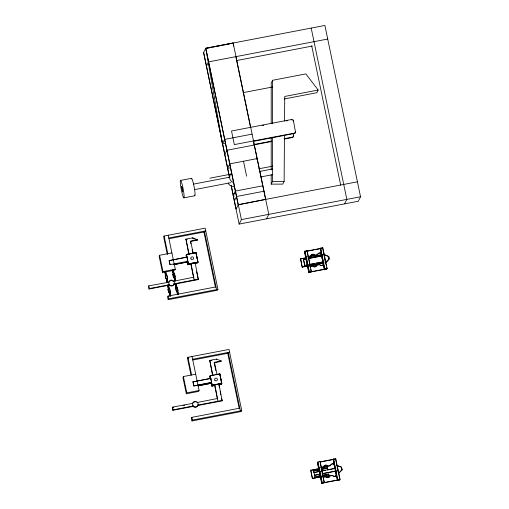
<?xml version="1.0" encoding="UTF-8"?>
<svg xmlns="http://www.w3.org/2000/svg" width="509" height="509" viewBox="0 0 509 509"><rect width="100%" height="100%" fill="white"/><g stroke="black" fill="none" stroke-linecap="round" stroke-linejoin="round"><path stroke-width="0.76" d="M284.448 135.362L284.13 181.427L282.775 184.112L271.214 184.143L271.214 174.657M271.214 169.917L271.214 137.506M271.214 123.28L271.214 82.967L272.57 80.282L305.858 73.9L318.176 90.036L316.827 92.721L284.143 98.988M271.214 184.143L272.563 181.452L272.563 137.188M272.57 123.751L272.57 80.282M284.55 121.066L284.722 96.449L318.176 90.036M229.406 177.227L203.625 52.529L229.514 177.005M253.266 140.484L265.673 199.382L238.174 204.853L205.77 48.26L233.154 43.01L268.79 214.353L266.538 218.832M203.505 52.764L205.763 48.279L324.895 25.45L360.537 196.767L358.279 201.252L239.147 224.081L231.181 185.785M206.336 66.361L208.588 61.875L327.72 39.047M215.988 286.891L168.065 296.073L167.614 296.97L168.18 299.693L217.477 290.245L217.928 289.347L205.197 228.159L164.114 236.036L163.669 236.933L167.34 254.608M171.902 252.922L159.578 255.283L159.126 256.18L162.524 272.5L174.848 270.133L175.3 269.242L168.224 235.247M173.162 281.248A2.806 2.761 26.7 0 0 168.753 282.253L148.692 285.854L149.029 289.017L169.255 285.142L169.478 284.696L149.258 288.571L149.029 289.017M224.743 143.423L222.458 143.862L224.711 139.377L252.101 134.128M162.524 272.5L162.975 271.602L159.578 255.283M169.166 260.602L187.007 257.096L169.166 260.602L170.012 264.68L187.815 261.263M164.846 271.564L165.603 275.827L164.846 271.564L165.667 271.412L166.424 275.668L165.718 272.27M224.723 154.736L226.976 150.257L254.36 145.008M170.012 264.68L169.211 260.506M165.196 275.903L166.927 275.407L167.404 278.308L165.762 278.62L165.196 275.903L166.29 275.693M166.927 275.407L167.404 278.308M165.762 278.62L165.285 275.725M188.845 254.525L185.957 239.122L192.803 237.811L197.479 239.739L197.25 240.191L190.404 241.501M172.513 270.094C175.681 279.842 170.292 269.865 173.334 269.942L174.097 274.198L173.334 269.942M172.863 274.434L174.593 273.937L175.071 276.839L173.429 277.151L172.863 274.434L173.957 274.224M167.677 285.161L168.434 289.424L167.677 285.161L168.498 285.008L169.255 289.265M168.498 285.008L169.115 288.584M170.776 280.612L171.005 280.16M174.593 273.937L175.071 276.839M192.803 237.811L192.58 238.257L194.584 239.084M173.429 277.151L172.952 274.256M168.021 289.5L169.758 289.004L170.229 291.905L168.587 292.217L168.021 289.5L169.758 289.004M185.995 255.276L186.415 257.312M192.491 253.418L186.332 254.602L186.561 257.249M186.396 254.468L196.029 252.54L197.963 262.148L188.381 263.986L186.396 254.468L196.029 252.54M173.569 281.235L193.878 277.189L193.655 277.64M168.587 292.217L168.11 289.322M174.778 280.974L173.932 276.896L174.778 280.974L175.599 280.815L174.752 276.737L175.599 280.815M175.344 283.691C178.506 293.438 173.117 283.462 176.165 283.538L176.922 287.795M176.782 287.114L176.165 283.538M168.18 299.693L168.632 298.796L168.065 296.073M175.688 288.03L177.425 287.534L177.902 290.435L176.254 290.747L175.688 288.03L177.425 287.534M215.377 287.012L203.944 232.04L204.395 231.143L216.554 289.608M191.702 263.993L188.018 264.705M194.222 280.357L191.053 263.592L190.824 264.044L188.088 264.565L187.7 261.193M188.381 263.986L186.447 254.379M205.312 231.78L205.763 230.882L168.791 237.97M176.254 290.747L175.783 287.852M195.691 253.215L195.914 252.763L197.899 262.281L197.67 262.733L194.934 263.255L195.157 262.809L198.325 279.575L173.995 284.232L174.224 283.787L198.555 279.123M197.556 262.956L194.654 263.433M233.211 195.526L235.463 191.047L262.848 185.798M235.222 192.217L235.463 191.74M234.337 200.966L236.596 196.487L263.98 191.238M239.147 224.081L241.406 219.602L205.77 48.26L222.458 143.862M291.542 119.908L291.765 119.462A1.4 1.381 26.7 0 1 293.419 120.557L295.455 131.882M293.19 121.002L293.419 120.557M284.614 139.021L292.338 137.538L292.567 137.086A1.4 1.381 26.7 0 0 293.655 135.47L293.33 133.912M253.431 141.349L294.367 133.504L294.596 133.059A1.4 1.381 26.7 0 0 295.678 131.437M293.426 135.916L293.655 135.47M190.996 375.133L187.471 358.202L187.923 357.305L229.005 349.435L241.73 410.617L241.279 411.514L191.988 420.962L191.422 418.245L191.868 417.348L239.796 408.161M195.71 374.198L183.386 376.558L182.935 377.455L186.326 393.769L198.65 391.408L199.102 390.511L192.033 356.523M172.837 410.292L173.06 409.847L193.286 405.966L193.057 406.417L172.837 410.292L172.5 407.124L192.65 403.389A2.806 2.761 26.7 0 1 195.437 401.849M186.326 393.769L186.778 392.872L183.386 376.558M192.968 381.871L210.815 378.372L192.968 381.871L193.821 385.949L211.668 382.45L193.821 385.949M212.495 375.05L209.765 360.391L216.611 359.08L221.288 361.015L221.059 361.46L214.213 362.777L215.803 370.425M194.597 401.856L194.807 401.436M214.213 362.777L214.435 362.325L221.288 361.015M216.389 359.532L216.611 359.08M209.797 376.545L210.363 379.269M212.189 375.483L210.141 375.877L209.912 376.323L210.522 379.25M210.204 375.737L212.183 385.256L221.816 383.334L219.837 373.816L210.204 375.737L212.183 385.256M197.409 402.454L217.687 398.464L217.458 398.91M191.988 420.962L192.434 420.065L191.868 417.348M198.103 385.777L211.26 383.258L198.058 385.867M239.185 408.288L227.746 353.316L228.197 352.419L240.363 410.884M214.728 385.498L211.782 386.064L214.773 385.408M218.024 401.633L214.855 384.868L214.633 385.313L211.89 385.841L211.356 381.731M219.5 374.484L219.723 374.039L217.667 374.433M219.837 373.816L221.771 383.423M219.385 387.635L218.965 384.079L222.134 400.844L197.804 405.508A2.806 2.761 26.7 0 1 192.956 405.508A2.806 2.761 26.7 0 1 195.373 401.385A2.806 2.761 26.7 0 1 197.797 405.571L198.026 405.062L222.357 400.398M218.736 384.53L221.479 384.002L221.701 383.557L219.723 374.039M307.996 266.029L302.212 267.136L300.52 258.979L306.412 257.643M311.184 271.921L308.817 272.697L304.516 252.031L304.986 251.09L307.175 250.67L311.298 271.698L310.814 269.363M306.997 251.032L307.175 250.67M302.212 267.136L300.628 258.757M304.726 265.526L307.881 264.718M304.955 266.608L303.37 258.228L300.52 258.979M310.643 256.192L310.757 255.963A2.246 2.208 26.7 0 1 314.817 255.187L317.603 254.653A2.246 2.208 26.7 0 1 321.663 253.876L321.548 254.099A2.246 2.208 26.7 0 0 317.489 254.875L314.702 255.41A2.246 2.208 26.7 0 0 310.643 256.192L307.888 256.714M311.514 256.797L311.584 256.657A1.4 1.381 26.7 0 1 312.672 255.034A1.4 1.381 26.7 0 1 314.327 256.129L314.244 256.281M320.6 248.099L324.717 269.127L320.6 248.099L322.789 247.679L327.09 268.345L326.613 269.286L324.424 269.706L323.947 267.41M308.817 272.697L309.287 271.755L304.986 251.09M312.691 265.952L312.793 265.755A2.246 2.208 26.7 0 0 316.852 264.979L319.639 264.445A2.246 2.208 26.7 0 0 323.699 263.662L323.584 263.891A2.246 2.208 26.7 0 1 319.525 264.667L316.738 265.202A2.246 2.208 26.7 0 1 312.768 266.105M344.587 203.874L346.839 199.394L311.196 28.071M322.496 248.265L322.789 247.679M323.629 253.698L323.807 253.342L325.665 263.49M328.47 256.447L323.909 254.29L324.678 257.999M329.151 258.941C319.735 266.964 331.887 260.194 328.585 256.224M324.424 269.706L320.466 249.461M321.23 476.818L312.405 478.511L310.713 470.354L319.646 468.439M313.449 469.826L315.147 477.989M320.11 461.523L324.227 482.545L320.11 461.523L317.915 461.943L317.444 462.885L321.745 483.55L324.118 482.774M312.405 478.511L310.821 470.131M318.939 467.606L318.691 468.095L320.727 477.887L320.975 477.397L317.737 462.299M314.918 476.901L321.115 475.508M323.571 467.039L323.686 466.817A2.246 2.208 26.7 0 1 327.745 466.04L330.532 465.506A2.246 2.208 26.7 0 1 334.591 464.723L334.483 464.952A2.246 2.208 26.7 0 0 330.417 465.729L327.637 466.263A2.246 2.208 26.7 0 0 323.571 467.039L320.823 467.567M321.281 469.457L327.37 468.293L327.255 466.982A1.4 1.381 26.7 0 0 325.601 465.881A1.4 1.381 26.7 0 0 324.519 467.504L324.405 467.726A1.4 1.381 26.7 0 1 325.493 466.104M327.37 468.293L327.255 466.982L321.166 468.146M333.529 458.953L337.645 479.974L333.529 458.953L335.717 458.533L340.018 479.198L339.548 480.14L337.352 480.56L333.236 459.532L333.058 459.894L334.515 459.614M321.745 483.55L322.216 482.608L317.915 461.943M323.546 477.226L325.722 476.609A2.246 2.208 26.7 0 0 329.781 475.826L332.568 475.291A2.246 2.208 26.7 0 0 336.627 474.515L336.519 474.738A2.246 2.208 26.7 0 1 332.453 475.521L329.673 476.049A2.246 2.208 26.7 0 1 328.229 477.716M335.539 458.889L335.717 458.533M328.725 474.051L328.954 475.139A1.4 1.381 26.7 0 1 327.866 476.761A1.4 1.381 26.7 0 1 326.212 475.661L326.104 475.89A1.4 1.381 26.7 0 0 327.751 476.984A1.4 1.381 26.7 0 0 328.839 475.361L328.725 474.051L322.642 475.215M328.839 475.361L322.865 476.303M336.672 464.329L338.619 473.23M336.729 465.366L341.514 467.077L342.08 469.794L338.93 473.026M337.295 468.089L338.536 473.3L342.08 469.794M341.514 467.077L341.965 470.017M338.778 473.981L339.84 479.554L322.038 482.965L320.905 477.531M234.363 193.662L233.58 194.438A0.98 0.967 26.7 0 0 234.286 196.092M205.655 48.482L211.738 47.318M213.265 47.025L222.388 45.276M223.909 44.983L233.154 43.01L233.695 46.122M236.704 60.539L312.233 46.065M243.137 92.632L272.582 86.988M291.765 119.462L231.512 131.004L234.344 144.601L294.596 133.059M262.186 125.532L263.732 125.239M286.134 120.945L287.68 120.646M253.946 144.492L271.711 141.088M284.067 138.715L292.567 137.086M254.494 144.791L271.482 141.534M257.191 158.604L229.807 163.853L227.548 168.333L229.833 167.9M180.555 180.421L191.511 178.322M209.835 178.188L230.844 174.161M258.776 168.81L272.703 166.138M193.344 184.15L229.826 177.157M259.329 171.508L272.525 168.975M194.374 189.66L230.857 182.667M261.136 176.865L272.779 174.638M183.87 197.855A8.869 0.973 79.2 0 0 182.235 184.722A8.869 0.973 79.2 0 0 180.536 184.843A8.869 0.973 79.2 0 0 183.87 197.855L194.826 195.755M357.42 181.808L238.288 204.643L236.036 209.123L231.296 185.562M241.406 219.602L360.537 196.767M169.115 238.715L203.944 232.04M185.734 239.567L187.255 239.275M197.479 239.739L190.633 241.056L193.178 253.291L195.233 252.897M173.518 264.655L187.452 261.982L173.474 264.744M188.425 263.897L198.007 262.059M188.311 264.12L197.899 262.281M162.975 271.602L175.3 269.242M172.424 270.279L173.245 270.12M306.354 251.153L322.611 248.036L323.737 253.476M307.016 251.23L313.983 249.894M315.529 249.595L320.95 248.557M165.851 278.442L167.493 278.13M173.518 276.972L175.16 276.661M304.516 252.031L305.973 251.751M308.002 256.491L310.757 255.963M307.932 257.357L322.388 254.583M304.019 258.305L305.54 258.018M309.345 257.287L311.623 256.848M314.67 256.269L322.273 254.805M175.255 283.876L176.076 283.717M306.641 258.731L303.485 259.539L307.29 258.814M308.918 258.298L322.617 255.671M308.81 258.521L322.502 255.893M309.402 264.425L323.1 261.798M305.489 265.38L308.53 264.795M310.814 264.356L314.619 263.63M316.14 263.338L323.749 261.88M168.676 292.039L170.324 291.727M176.349 290.569L177.991 290.257M302.327 266.913L308.11 265.806M309.631 265.513L324.087 262.739M310.28 265.59L314.085 264.858M315.605 264.572L323.972 262.968M310.038 266.283L312.793 265.755M309.924 266.506L311.992 266.112M309.287 271.755L311.476 271.335M324.895 268.765L327.09 268.345M168.632 298.796L217.928 289.347M187.471 358.202L188.839 357.942M192.599 359.239L229.572 352.152M192.917 359.99L227.746 353.316M209.536 360.843L211.82 360.404M214.244 375.088L212.877 375.349L209.765 360.391M215.612 374.828L216.987 374.56L214.435 362.325M212.228 385.167L221.816 383.334M212.119 385.396L221.701 383.557M218.463 384.702L221.409 384.136L218.418 384.791M186.778 392.872L199.102 390.511M172.271 407.575L173.83 407.276M183.164 405.488L184.716 405.189M192.434 420.065L241.73 410.617M320.059 461.854L333.993 459.188M320.721 461.93L322.267 461.638M323.819 461.339L333.879 459.411M320.931 467.345L323.686 466.817M310.713 470.354L319.537 468.662M322.579 468.076L324.863 467.644M319.875 469.527L313.678 470.914L319.76 469.75M321.395 469.234L327.484 468.07M320.333 471.137L314.015 472.549L320.225 471.359M321.885 470.838L335.851 468.159M321.777 471.06L325.652 470.316M327.204 470.017L335.743 468.382M320.899 473.854L314.581 475.266L320.791 474.076M322.452 473.555L336.417 470.882M322.337 473.777L336.309 471.105M316.439 476.609L320.244 475.877M322.528 475.444L328.61 474.273M312.52 478.288L321.344 476.596M322.751 476.526L326.555 475.8M322.967 477.13L325.722 476.609M322.216 482.608L324.411 482.188M337.83 479.618L340.018 479.198M272.563 181.452L284.13 181.427M323.794 254.519L327.802 256.173M195.92 239.637L197.25 240.191M337.397 465.646L340.731 467.02M311.686 45.734L340.718 185.27M328.61 257.128L329.037 259.17M324.99 259.482L325.607 262.453M325.938 264.044L326.263 265.596M326.587 267.149L326.905 268.707L309.109 272.118L307.977 266.678M326.473 267.378L326.797 268.93L308.995 272.34L307.862 266.901M320.918 252.865L323.629 265.883M308.2 256.332L310.076 265.367M307.162 251.809L307.97 255.69M310.166 266.258L310.49 267.81M304.808 251.452L305.941 256.886M304.694 251.675L305.826 257.115M303.409 259.196L304.49 264.387M335.698 459.665L336.506 463.553M339.242 477.448L339.726 479.777L321.923 483.194L320.791 477.754M333.694 462.955L334.807 468.312M335.126 469.845L336.398 475.966M235.953 57.237L250.517 127.256M317.622 462.522L318.755 467.962M313.76 471.315L314.066 472.797M314.377 474.28L314.683 475.762M243.499 161.232L246.611 176.184M195.984 252.629L197.963 262.148M221.173 382.539L221.479 384.002M190.563 242.265L190.881 243.798M192.154 249.913L192.796 252.973M196.709 271.8L198.325 279.575M220.193 391.523L220.842 394.628M221.65 398.515L222.134 400.844M185.957 239.122L189.068 254.08M190.824 264.044L193.732 278.029M214.633 385.313L217.381 398.522M186.332 254.602L186.943 257.529M187.325 260.907L188.088 264.565M187.172 260.621L187.974 264.795M210.141 375.877L210.745 378.804M211.133 382.183L211.89 385.841M211.26 383.258L211.782 386.064M177.336 287.712L177.902 290.435M178.43 294.412L177.577 290.334L178.335 294.59M177.609 294.571L176.757 290.493L177.514 294.749M164.114 236.036L167.792 253.711M187.923 357.305L191.6 374.987M193.013 381.782L193.865 385.86M169.809 289.863L170.229 291.905M167.932 282.285L167.079 278.207L167.843 282.463M169.936 296.041L169.09 291.962L169.847 296.219M148.692 285.854L149.258 288.571M172.5 407.124L173.06 409.847M295.474 132.003A1.4 1.381 26.7 0 1 294.367 133.504M292.91 120.41A1.4 1.381 26.7 0 1 293.159 120.881M293.445 136.037A1.4 1.381 26.7 0 1 292.338 137.538M234.477 186.396A5.612 5.523 26.7 0 1 228.166 182.979M228.668 177.857A5.612 5.523 26.7 0 1 229.826 176.61M233.637 182.686A5.612 5.523 26.7 0 1 231.627 173.022M256.81 158.693A0.98 0.967 26.7 0 1 256.943 159.533M235.909 192.237A0.98 0.967 26.7 0 1 235.495 190.621M191.263 178.996A8.869 0.973 79.2 0 1 194.164 187.077A8.869 0.973 79.2 0 1 194.292 195.055M174.135 283.233A2.806 2.761 26.7 0 1 168.727 284.27M197.937 404.865A2.806 2.761 26.7 0 1 192.726 405.953M196.665 402.295A2.806 2.761 26.7 0 1 196.818 402.403M311.451 256.752A1.4 1.381 26.7 0 1 314.18 256.231M326.014 466.104A1.4 1.381 26.7 0 1 326.765 466.505M327.013 466.842A1.4 1.381 26.7 0 1 327.141 467.205M326.778 477.722A2.246 2.208 26.7 0 1 325.607 476.831M181.605 186.65L182.725 191.893L182.387 188.451L181.605 186.65M166.258 278.366L167.022 282.622L166.258 278.366M169.911 291.803L170.668 296.06L169.911 291.803M306.004 256.752L305.756 257.249L307.792 267.034L308.04 266.544L306.004 256.752M313.283 264.814L313.169 265.036A1.4 1.381 26.7 0 0 314.823 266.131A1.4 1.381 26.7 0 0 315.911 264.508L316.019 264.286A1.4 1.381 26.7 0 1 314.937 265.908A1.4 1.381 26.7 0 1 313.283 264.814M191.028 258.909A1.4 1.381 26.7 0 0 193.445 258.909A1.4 1.381 26.7 0 0 192.211 256.835A1.4 1.381 26.7 0 0 191.028 258.909M169.147 284.238A2.806 2.761 26.7 0 0 173.989 284.296A2.806 2.761 26.7 0 0 171.565 280.109A2.806 2.761 26.7 0 0 169.147 284.238M214.83 380.185A1.4 1.381 26.7 0 0 217.254 380.185A1.4 1.381 26.7 0 0 216.013 378.104A1.4 1.381 26.7 0 0 214.83 380.185"/></g></svg>
